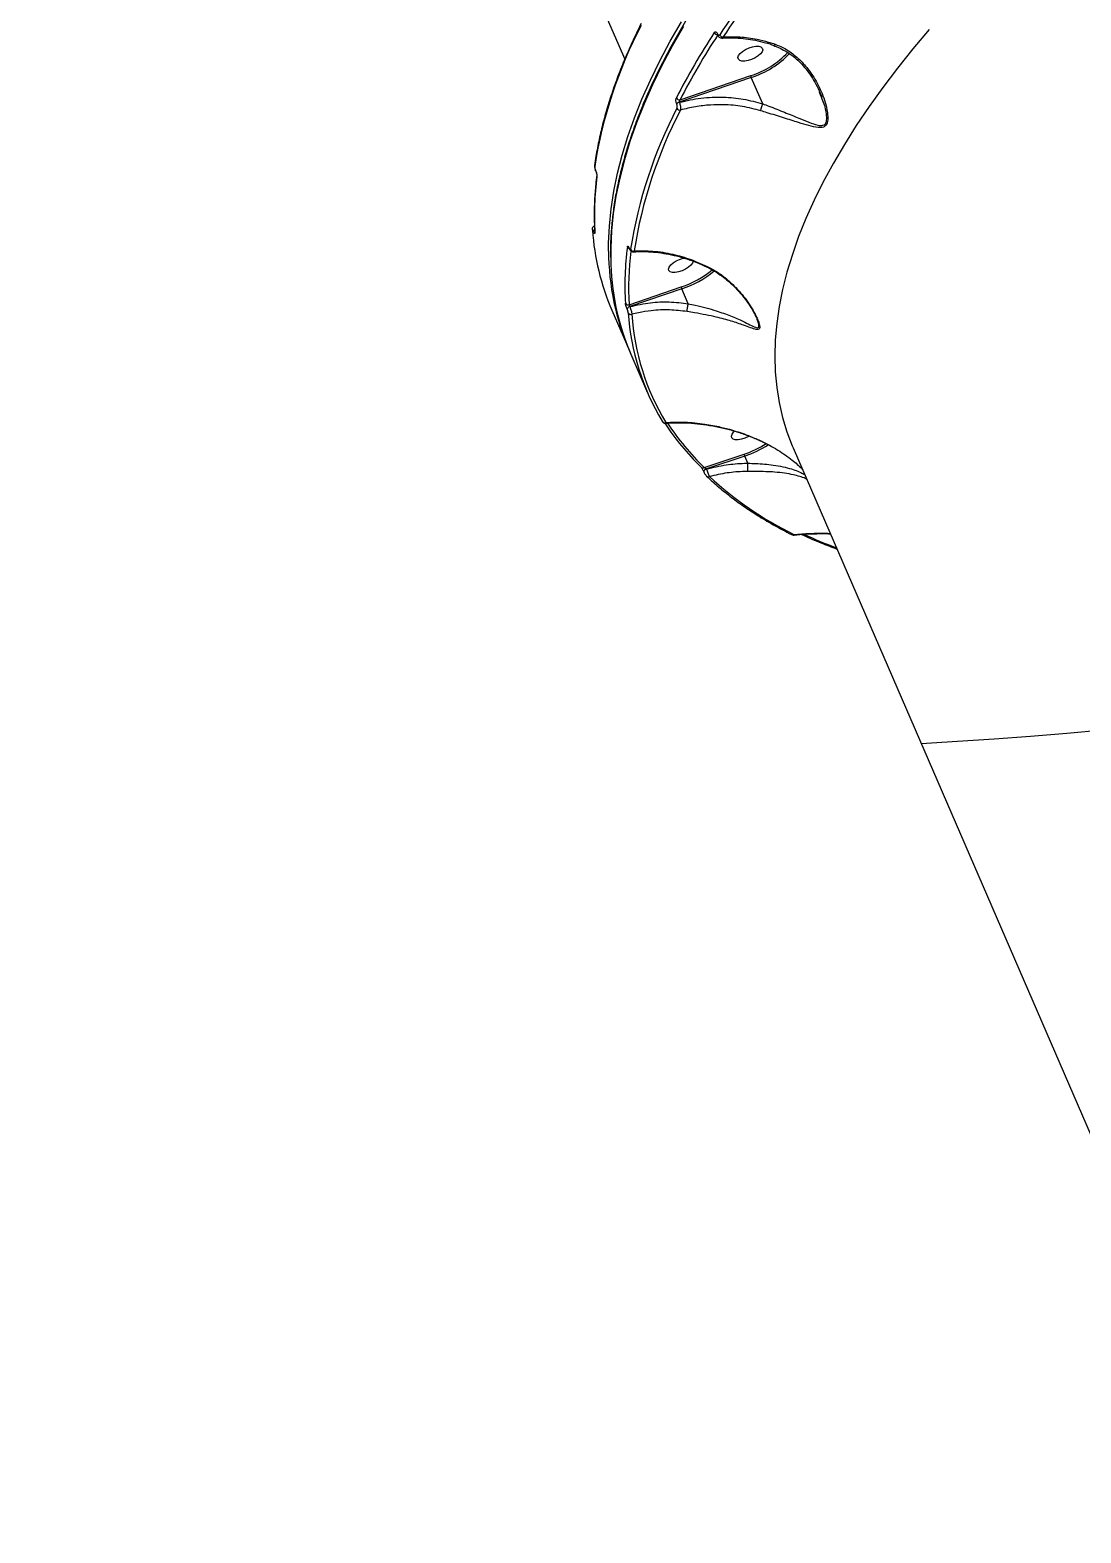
# Model space of a CAD drawing. Header units: millimetres. Extents: x -9609 to 9022, y -7175 to 8108.
# Drawn here: x -5119 to -4761, y 3842 to 4354 of the extents above; entities that cross this region are included whole.
import ezdxf

# ---------------------------------------------------------------- set-up
doc = ezdxf.new("R2010")
doc.units = ezdxf.units.MM
for name, color, linetype in [('DIKOM_ОБЪЕКТ', 7, 'Continuous'), ('DIKOM_РАЗМЕР_ЗОНА', 7, 'Continuous'), ('DIKOM_РАЗМЕР_ОБЪЕКТА', 7, 'Continuous')]:
    doc.layers.add(name, color=color, linetype=linetype)
doc.styles.add('style1', font='arial.ttf', dxfattribs={"width": 0.8})
doc.dimstyles.new('1-50', dxfattribs={"dimtxt": 300, "dimasz": 200, "dimexe": 100, "dimexo": 0, "dimgap": 100, "dimtad": 1, "dimtxsty": 'style1', "dimcen": 200, "dimclrd": 7, "dimclre": 7, "dimclrt": 7, "dimadec": 1, "dimazin": 2, "dimtfac": 1, "dimtmove": 0, "dimatfit": 2, "dimfxl": 0, "dimlwd": 25, "dimlwe": 18, "dimarcsym": 0})

# ---------------------------------------------------------------- blocks, each defined once
blk = doc.blocks.new('*D10')
at = {"layer": 'Defpoints', "color": 0, "transparency": 16777216}
for p in [(-405.54, 6589.16), (-8044.66, -3492.79), (424.09, -3492.79)]:
    blk.add_point(p, dxfattribs=at)
at = {"layer": 'DIKOM_РАЗМЕР_ОБЪЕКТА', "color": 7, "lineweight": 18, "transparency": 16777216}
for p, q in [((-405.54, 6589.16), (-8144.66, 6589.16)), ((424.09, -3492.79), (-8144.66, -3492.79))]:
    blk.add_line(p, q, dxfattribs=at)
at = {"layer": 'DIKOM_РАЗМЕР_ОБЪЕКТА', "color": 7, "lineweight": 25, "transparency": 16777216}
blk.add_line((-8044.66, 6389.16), (-8044.66, -3292.79), dxfattribs=at)
at = {"layer": 'DIKOM_РАЗМЕР_ОБЪЕКТА', "color": 7, "transparency": 16777216}
for points in [[(-8077.99, 6389.16), (-8011.32, 6389.16), (-8044.66, 6589.16)], [(-8077.99, -3292.79), (-8011.32, -3292.79), (-8044.66, -3492.79)]]:
    blk.add_solid(points, dxfattribs=at)
at = {"layer": 'DIKOM_РАЗМЕР_ОБЪЕКТА', "color": 7, "transparency": 16777216, "insert": (-8297.83, 1541.5), "char_height": 300, "attachment_point": 5, "rotation": 90, "style": 'style1'}
blk.add_mtext('10100', dxfattribs=at)
blk = doc.blocks.new('*D13')
at = {"layer": 'Defpoints', "color": 0, "transparency": 16777216}
for p in [(-4933.28, 8107.63), (-9158.98, -4977.79), (-1652.91, -4977.79)]:
    blk.add_point(p, dxfattribs=at)
at = {"layer": 'DIKOM_РАЗМЕР_ЗОНА', "color": 7, "lineweight": 18, "transparency": 16777216}
for p, q in [((-4933.28, 8107.63), (-9258.98, 8107.63)), ((-1652.91, -4977.79), (-9258.98, -4977.79))]:
    blk.add_line(p, q, dxfattribs=at)
at = {"layer": 'DIKOM_РАЗМЕР_ЗОНА', "color": 7, "lineweight": 25, "transparency": 16777216}
blk.add_line((-9158.98, 7907.63), (-9158.98, -4777.79), dxfattribs=at)
at = {"layer": 'DIKOM_РАЗМЕР_ЗОНА', "color": 7, "transparency": 16777216}
for points in [[(-9192.32, 7907.63), (-9125.65, 7907.63), (-9158.98, 8107.63)], [(-9192.32, -4777.79), (-9125.65, -4777.79), (-9158.98, -4977.79)]]:
    blk.add_solid(points, dxfattribs=at)
at = {"layer": 'DIKOM_РАЗМЕР_ЗОНА', "color": 7, "transparency": 16777216, "insert": (-9412.26, 1541.5), "char_height": 300, "attachment_point": 5, "rotation": 90, "style": 'style1'}
blk.add_mtext('13100', dxfattribs=at)

msp = doc.modelspace()

# ---------------------------------------------------------------- linework, layer by layer
at = {"layer": 'DIKOM_ОБЪЕКТ', "color": 7, "linetype": 'Continuous', "lineweight": 15}
for p, q in [((-5032.844, 4612.832), (-4916.392, 4343.939)), ((-4884.908, 4352.303), (-4884.888, 4352.257)), ((-4884.85, 4352.591), (-4884.831, 4352.546)), ((-4873.346, 4337.751), (-4897.847, 4329.367)), ((-4897.587, 4330.164), (-4873.529, 4338.396)), ((-4869.454, 4328.765), (-4873.346, 4337.751)), ((-4849.439, 4330.986), (-4850.087, 4332.623)), ((-4898.705, 4328.67), (-4898.733, 4328.736)), ((-4897.847, 4329.367), (-4897.819, 4329.301)), ((-4926.346, 4306.111), (-4926.317, 4306.046)), ((-4926.332, 4305.996), (-4926.303, 4305.93)), ((-4927.065, 4285.411), (-4927.084, 4285.457)), ((-4926.638, 4285.135), (-4926.638, 4285.135)), ((-4914.88, 4279.636), (-4914.851, 4279.57)), ((-4914.866, 4279.521), (-4914.837, 4279.455)), ((-4896.567, 4276.228), (-4896.252, 4276.299)), ((-4914.917, 4260.433), (-4897.184, 4266.459)), ((-4897.001, 4265.813), (-4914.697, 4259.8)), ((-4894.817, 4260.767), (-4897.001, 4265.813)), ((-4920.817, 4258.538), (-4915.076, 4245.284)), ((-4915.608, 4258.956), (-4915.628, 4259.001)), ((-4914.697, 4259.8), (-4914.677, 4259.754)), ((-4914.362, 4243.633), (-4908.622, 4230.379)), ((-4889.348, 4204.982), (-4875.782, 4209.561)), ((-4875.601, 4208.915), (-4888.63, 4204.517)), ((-4874.545, 4206.476), (-4875.601, 4208.915)), ((-4859.136, 4211.733), (-4742.685, 3942.841)), ((-4888.63, 4204.517), (-4888.618, 4204.49)), ((-4874.545, 4206.476), (-4874.543, 4206.469)), ((-4889.549, 4203.652), (-4889.537, 4203.624)), ((-4889.537, 4203.624), (-4889.49, 4203.559))]:
    msp.add_line(p, q, dxfattribs=at)
at = {"layer": 'DIKOM_ОБЪЕКТ', "color": 7, "linetype": 'Continuous', "lineweight": 15, "flags": 128}
for points in [[(-4921.92, 4278.686), (-4921.907, 4281.36), (-4921.637, 4287.155), (-4921.036, 4293.056), (-4920.106, 4299.057), (-4918.847, 4305.154), (-4917.26, 4311.34), (-4915.347, 4317.611), (-4913.11, 4323.963), (-4910.549, 4330.388), (-4907.667, 4336.882), (-4904.468, 4343.44), (-4900.952, 4350.056), (-4897.124, 4356.724)], [(-4896.408, 4355.073), (-4900.237, 4348.405), (-4903.753, 4341.789), (-4906.952, 4335.232), (-4909.834, 4328.737), (-4912.395, 4322.312), (-4914.633, 4315.961), (-4916.546, 4309.689), (-4918.133, 4303.503), (-4919.392, 4297.407), (-4920.322, 4291.406), (-4920.922, 4285.505), (-4921.191, 4279.709), (-4921.194, 4276.213)], [(-4812.863, 4354.016), (-4818.403, 4347.448), (-4823.654, 4340.896), (-4828.613, 4334.364), (-4833.274, 4327.859), (-4837.632, 4321.388), (-4841.686, 4314.955), (-4845.429, 4308.568), (-4848.858, 4302.232), (-4851.971, 4295.954), (-4854.764, 4289.738), (-4857.236, 4283.59), (-4859.383, 4277.517), (-4861.203, 4271.524), (-4862.696, 4265.617), (-4863.859, 4259.801), (-4864.692, 4254.081), (-4865.194, 4248.464), (-4865.363, 4242.953), (-4865.201, 4237.554), (-4864.707, 4232.273), (-4863.882, 4227.114), (-4862.726, 4222.081), (-4861.241, 4217.181), (-4859.428, 4212.416), (-4859.136, 4211.733)], [(-4872.91, 4348.165), (-4871.777, 4348.356), (-4870.797, 4348.343), (-4870.052, 4348.127), (-4869.599, 4347.725), (-4869.477, 4347.17), (-4869.695, 4346.506), (-4870.236, 4345.789), (-4871.055, 4345.075), (-4872.087, 4344.423), (-4873.247, 4343.885), (-4874.442, 4343.505), (-4875.575, 4343.314), (-4876.555, 4343.327), (-4877.3, 4343.543), (-4877.753, 4343.945), (-4877.876, 4344.5), (-4877.657, 4345.164), (-4877.116, 4345.881), (-4876.297, 4346.595), (-4875.265, 4347.247), (-4874.105, 4347.785), (-4872.91, 4348.165)], [(-4926.332, 4305.996), (-4926.345, 4306.038), (-4926.346, 4306.111)], [(-4926.301, 4305.926), (-4926.316, 4305.972), (-4926.317, 4306.046)], [(-4927.475, 4286.089), (-4927.461, 4285.986), (-4927.411, 4285.827)], [(-4926.638, 4285.131), (-4926.625, 4285.029), (-4926.573, 4284.862)], [(-4914.864, 4279.516), (-4914.879, 4279.562), (-4914.88, 4279.636)], [(-4914.839, 4279.458), (-4914.85, 4279.496), (-4914.851, 4279.57)], [(-4893.131, 4275.263), (-4893.133, 4275.233), (-4893.352, 4274.569), (-4893.893, 4273.852), (-4894.712, 4273.138), (-4895.744, 4272.485), (-4896.903, 4271.948), (-4898.099, 4271.568), (-4899.232, 4271.377), (-4900.212, 4271.39), (-4900.957, 4271.606), (-4901.409, 4272.008), (-4901.531, 4272.563), (-4901.314, 4273.226), (-4900.773, 4273.944), (-4899.954, 4274.658), (-4898.922, 4275.31), (-4897.762, 4275.848), (-4896.567, 4276.228), (-4896.567, 4276.228)], [(-4874.105, 4215.72), (-4874.342, 4215.587), (-4875.503, 4215.049), (-4876.699, 4214.669), (-4877.832, 4214.478), (-4878.811, 4214.491), (-4879.557, 4214.707), (-4880.009, 4215.109), (-4880.131, 4215.664), (-4879.914, 4216.328), (-4879.373, 4217.045), (-4879.009, 4217.393)], [(-4890.4, 4205.088), (-4890.492, 4205.193), (-4890.579, 4205.345)], [(-4888.63, 4204.517), (-4888.854, 4204.428), (-4889.066, 4204.316), (-4889.252, 4204.189), (-4889.401, 4204.054), (-4889.506, 4203.918), (-4889.559, 4203.79), (-4889.558, 4203.677), (-4889.549, 4203.652)], [(-4888.618, 4204.49), (-4888.843, 4204.401), (-4889.054, 4204.289), (-4889.24, 4204.162), (-4889.389, 4204.026), (-4889.494, 4203.891), (-4889.547, 4203.763), (-4889.546, 4203.65), (-4889.537, 4203.624)]]:
    msp.add_lwpolyline(points, dxfattribs=at)
at = {"layer": 'DIKOM_ОБЪЕКТ', "color": 7, "linetype": 'Continuous', "lineweight": 15}
for centre, radius, start, end in [((-4583.464, 4150.568), 362.036, 136.0619, 146.14144), ((-4582.907, 4150.232), 361.325, 136.06284, 146.13995), ((-4772.572, 4283.382), 155.92, 152.46345, 171.13008), ((-4681.416, 4219.11), 244.442, 146.78919, 152.80487), ((-4680.608, 4218.668), 243.949, 146.78988, 152.80338), ((-4884.799, 4353.521), 1.248, 204.84314, 265.49686), ((-4884.613, 4352.394), 0.308, 140.11883, 197.62501), ((-4884.593, 4352.349), 0.308, 140.2936, 197.28677), ((-4882.973, 4352.795), 1.245, 204.74854, 270.97462), ((-4882.082, 4366.173), 29.064, 287.11526, 316.81074), ((-4882.901, 4367.579), 31.321, 287.7625, 316.09887), ((-4871.345, 4338.667), 2.201, 187.08177, 204.60896), ((-4760.348, 4255.213), 155.95, 152.46527, 171.12824), ((-4759.482, 4254.706), 155.592, 152.46383, 171.12854), ((-4897.769, 4331.329), 1.18, 205.27517, 278.88533), ((-4897.411, 4327.817), 1.61, 105.71238, 145.19361), ((-4897.386, 4327.755), 1.605, 105.65429, 145.25426), ((-4897.566, 4327.815), 1.183, 205.45431, 275.69459), ((-4933.276, 6107.631), 2000, 273.374469, 296.110031), ((-4925.928, 4307.735), 0.765, 172.0348, 204.06187), ((-4824.253, 4290.773), 102.49, 172.56379, 183.30608), ((-4925.166, 4304.352), 0.782, 172.74379, 203.77274), ((-4843.865, 4291.575), 83.744, 183.93626, 203.23516), ((-4926.215, 4285.225), 0.9, 120.91168, 165.0891), ((-4926.348, 4285.29), 0.727, 116.72478, 170.38222), ((-4836.043, 4278.894), 85.877, 180.13863, 203.63785), ((-4836.275, 4277.014), 84.923, 180.54041, 203.1462), ((-4813.829, 4266.842), 102.549, 172.56973, 183.30583), ((-4914.614, 4280.523), 0.995, 204.93582, 253.38137), ((-4813.116, 4266.323), 101.972, 173.05066, 183.31136), ((-4913.473, 4279.74), 1.071, 206.40066, 284.0741), ((-4907.433, 4297.472), 32.663, 288.28836, 309.5848), ((-4907.505, 4297.664), 33.538, 288.25109, 309.89312), ((-4915.29, 4261.39), 1.027, 206.69999, 291.27643), ((-4914.472, 4258.595), 1.225, 100.59545, 160.64883), ((-4914.453, 4258.552), 1.223, 100.54354, 160.69862), ((-4832.982, 4263.144), 82.416, 183.81037, 210.92586), ((-4914.304, 4258.123), 1.019, 206.54912, 287.73559), ((-4831.939, 4262.618), 82.237, 183.81045, 210.92495), ((-4902.859, 4221.191), 0.916, 206.07629, 294.06598), ((-4828.9, 4269.03), 88.657, 213.52747, 225.91648), ((-4827.899, 4268.442), 88.335, 213.1687, 225.92222), ((-4887.287, 4243.214), 35.565, 288.874, 302.25145), ((-4887.403, 4243.478), 36.523, 288.85267, 302.84871), ((-4889.802, 4205.752), 0.894, 228.01179, 300.53842), ((-4887.982, 4202.748), 0.879, 228.50702, 296.61327), ((-4806.839, 4288.78), 118.566, 227.07423, 243.95892), ((-4859.296, 4182.94), 0.799, 244.72815, 300.44976), ((-4785.243, 4334.526), 167.607, 245.29287, 249.33215)]:
    msp.add_arc(centre, radius, start, end, dxfattribs=at)
for points, knots in [([(-4660.88, 4551.704), (-4662.655, 4550.783), (-4667.801, 4548.11), (-4676.24, 4543.606), (-4686.155, 4538.163), (-4695.952, 4532.623), (-4705.623, 4526.992), (-4715.162, 4521.273), (-4724.562, 4515.472), (-4733.813, 4509.591), (-4742.912, 4503.637), (-4751.849, 4497.612), (-4760.619, 4491.522), (-4769.215, 4485.371), (-4777.632, 4479.164), (-4785.86, 4472.904), (-4793.897, 4466.599), (-4801.733, 4460.251), (-4809.366, 4453.866), (-4816.787, 4447.447), (-4823.993, 4441.001), (-4830.977, 4434.532), (-4837.733, 4428.044), (-4844.258, 4421.544), (-4850.545, 4415.034), (-4856.593, 4408.521), (-4862.393, 4402.008), (-4867.942, 4395.501), (-4873.236, 4389.005), (-4878.272, 4382.525), (-4883.046, 4376.065), (-4887.553, 4369.63), (-4891.789, 4363.224), (-4895.755, 4356.854), (-4899.442, 4350.522), (-4902.851, 4344.235), (-4905.978, 4337.997), (-4908.821, 4331.812), (-4911.377, 4325.685), (-4913.645, 4319.622), (-4915.624, 4313.625), (-4917.309, 4307.701), (-4918.702, 4301.854), (-4919.797, 4296.088), (-4920.605, 4290.407), (-4921.097, 4284.822), (-4921.313, 4280.191), (-4921.246, 4277.463), (-4921.223, 4276.529)], [0, 0, 0, 0, 0.0116795, 0.0338703, 0.0560613, 0.0782522, 0.1004441, 0.1226364, 0.1448299, 0.1670225, 0.1892158, 0.2114088, 0.233603, 0.2557983, 0.2779944, 0.3001896, 0.322387, 0.3445836, 0.3667818, 0.3889806, 0.4111812, 0.4333819, 0.4555833, 0.4777861, 0.4999891, 0.5221946, 0.5444005, 0.5666071, 0.5888151, 0.6110245, 0.6332353, 0.6554466, 0.6776586, 0.6998723, 0.7220854, 0.7442993, 0.7665131, 0.7887261, 0.8109374, 0.8331467, 0.8553532, 0.8775553, 0.8997521, 0.9219422, 0.9441246, 0.9662975, 0.9884597, 1, 1, 1, 1]), ([(-4910.829, 4356.081), (-4911.37, 4354.988), (-4912.94, 4351.819), (-4915.319, 4346.614), (-4917.874, 4340.488), (-4920.136, 4334.425), (-4922.11, 4328.43), (-4923.791, 4322.507), (-4925.174, 4316.662), (-4926.11, 4311.781), (-4926.537, 4308.863), (-4926.687, 4307.841)], [0, 0, 0, 0, 0.0652714, 0.1893166, 0.3133607, 0.4373925, 0.5614088, 0.6854008, 0.8093624, 0.9332872, 1, 1, 1, 1]), ([(-4885.931, 4352.996), (-4885.864, 4353.076), (-4885.731, 4353.236), (-4885.474, 4353.272), (-4885.215, 4353.147), (-4884.998, 4352.898), (-4884.892, 4352.679), (-4884.85, 4352.591)], [0, 0, 0, 0, 0.2149405, 0.4299909, 0.6447277, 0.8592515, 1, 1, 1, 1]), ([(-4884.996, 4352.459), (-4884.996, 4352.459), (-4884.996, 4352.459), (-4884.957, 4352.41), (-4884.924, 4352.335), (-4884.908, 4352.299)], [0, 0, 0, 0, 0.2668643, 0.6458119, 1, 1, 1, 1]), ([(-4884.889, 4352.259), (-4884.889, 4352.258), (-4884.765, 4352.042), (-4884.579, 4351.674), (-4884.113, 4351.337), (-4883.716, 4351.192), (-4883.487, 4351.228), (-4883.421, 4351.238)], [0, 0, 0, 0, 0.0009534, 0.3711767, 0.6435427, 0.8978489, 1, 1, 1, 1]), ([(-4884.831, 4352.546), (-4884.802, 4352.487), (-4884.73, 4352.34), (-4884.586, 4352.173), (-4884.412, 4352.09), (-4884.24, 4352.114), (-4884.149, 4352.221), (-4884.104, 4352.274)], [0, 0, 0, 0, 0.1422725, 0.3570172, 0.5714402, 0.7856495, 1, 1, 1, 1]), ([(-4882.952, 4351.55), (-4883.037, 4351.436), (-4883.172, 4351.256), (-4883.34, 4351.248), (-4883.402, 4351.245)], [0, 0, 0, 0, 0.632159, 1, 1, 1, 1]), ([(-4883.393, 4351.14), (-4882.89, 4351.181), (-4881.335, 4351.31), (-4878.625, 4351.251), (-4875.3, 4350.975), (-4871.933, 4350.42), (-4868.696, 4349.67), (-4866.604, 4348.98), (-4865.627, 4348.658)], [0, 0, 0, 0, 0.0889496, 0.2753054, 0.4623017, 0.6494505, 0.8361153, 1, 1, 1, 1]), ([(-4882.952, 4351.55), (-4881.08, 4351.609), (-4877.291, 4351.728), (-4872.083, 4350.965), (-4868.049, 4349.981), (-4866.023, 4349.311), (-4865.248, 4349.055)], [0, 0, 0, 0, 0.3247222, 0.65748756, 0.8689748, 1, 1, 1, 1]), ([(-4865.248, 4349.055), (-4864.358, 4348.7), (-4862.56, 4347.984), (-4859.57, 4346.155), (-4856.384, 4343.473), (-4853.009, 4339.446), (-4850.598, 4335.35), (-4848.945, 4331.517), (-4847.915, 4328.355), (-4847.302, 4325.379), (-4847.291, 4323.355), (-4847.551, 4322.164), (-4847.952, 4321.347), (-4849.004, 4320.678), (-4850.919, 4320.639), (-4853.747, 4321.313), (-4857.619, 4322.495), (-4862.326, 4324.002), (-4866.723, 4325.366), (-4869.399, 4326.187), (-4870.104, 4326.403)], [0, 0, 0, 0, 0.0440499, 0.0889526, 0.1624832, 0.2382001, 0.3352412, 0.3852591, 0.4352534, 0.4935456, 0.5321292, 0.5402037, 0.5665571, 0.5927333, 0.638264, 0.7075978, 0.7787153, 0.8709949, 0.9660297, 1, 1, 1, 1]), ([(-4865.679, 4348.513), (-4865.333, 4348.4), (-4864.177, 4348.023), (-4862.308, 4347.101), (-4860.087, 4345.758), (-4858.004, 4344.132), (-4856.083, 4342.225), (-4854.241, 4340.034), (-4852.496, 4337.526), (-4850.916, 4334.7), (-4849.843, 4332.499), (-4849.398, 4331.244), (-4849.326, 4331.044)], [0, 0, 0, 0, 0.04323444, 0.14447867, 0.24970619, 0.35702418, 0.46528952, 0.57855562, 0.70499172, 0.83636623, 0.97386045, 1, 1, 1, 1]), ([(-4865.248, 4349.055), (-4865.262, 4349.032), (-4865.316, 4348.946), (-4865.435, 4348.782), (-4865.556, 4348.658), (-4865.599, 4348.699), (-4865.61, 4348.709)], [0, 0, 0, 0, 0.0876173, 0.3430184, 0.8319325, 1, 1, 1, 1]), ([(-4898.733, 4328.736), (-4898.763, 4328.81), (-4898.85, 4329.03), (-4898.956, 4329.462), (-4899.004, 4329.99), (-4898.97, 4330.483), (-4898.881, 4330.712), (-4898.836, 4330.826)], [0, 0, 0, 0, 0.1082248, 0.3204041, 0.5430408, 0.7715298, 1, 1, 1, 1]), ([(-4898.634, 4327.306), (-4898.605, 4327.381), (-4898.548, 4327.53), (-4898.527, 4327.852), (-4898.559, 4328.194), (-4898.627, 4328.476), (-4898.685, 4328.62), (-4898.705, 4328.67)], [0, 0, 0, 0, 0.2288947, 0.4578844, 0.6785722, 0.8883386, 1, 1, 1, 1]), ([(-4897.587, 4330.164), (-4897.636, 4330.114), (-4897.732, 4330.018), (-4897.835, 4329.828), (-4897.883, 4329.642), (-4897.884, 4329.514), (-4897.871, 4329.429), (-4897.857, 4329.392), (-4897.847, 4329.367)], [0, 0, 0, 0, 0.2555914, 0.4990264, 0.7166761, 0.861554, 0.9069074, 1, 1, 1, 1]), ([(-4897.819, 4329.301), (-4895.382, 4329.845), (-4890.439, 4330.95), (-4883.078, 4331.18), (-4875.98, 4330.539), (-4871.646, 4329.361), (-4869.454, 4328.765)], [0, 0, 0, 0, 0.2606943, 0.5287074, 0.7616289, 1, 1, 1, 1]), ([(-4897.819, 4329.301), (-4897.782, 4329.2), (-4897.677, 4328.909), (-4897.529, 4328.351), (-4897.417, 4327.682), (-4897.381, 4327.059), (-4897.426, 4326.778), (-4897.449, 4326.638)], [0, 0, 0, 0, 0.113136, 0.3259168, 0.5479958, 0.775433, 1, 1, 1, 1]), ([(-4870.104, 4326.403), (-4872.152, 4326.943), (-4876.296, 4328.037), (-4882.106, 4328.532), (-4887.493, 4328.429), (-4892.418, 4327.883), (-4895.764, 4327.055), (-4897.449, 4326.638)], [0, 0, 0, 0, 0.23086376, 0.46716117, 0.6265813, 0.81197807, 1, 1, 1, 1]), ([(-4870.104, 4326.403), (-4870.098, 4326.454), (-4870.08, 4326.605), (-4870.017, 4326.963), (-4869.882, 4327.509), (-4869.683, 4328.169), (-4869.53, 4328.565), (-4869.454, 4328.763)], [0, 0, 0, 0, 0.0872969, 0.2535984, 0.5024154, 0.751173, 1, 1, 1, 1]), ([(-4869.454, 4328.763), (-4869.453, 4328.762), (-4868.779, 4328.509), (-4866.223, 4327.552), (-4862.005, 4325.886), (-4857.493, 4324.047), (-4853.746, 4322.446), (-4851.038, 4321.516), (-4849.187, 4321.291), (-4848.185, 4321.8), (-4847.884, 4322.446), (-4847.757, 4322.942), (-4847.632, 4323.675), (-4847.738, 4325.655), (-4848.318, 4328.357), (-4849.115, 4330.226), (-4849.439, 4330.986)], [0, 0, 0, 0, 0.0000271, 0.0574412, 0.216219, 0.3752444, 0.4931188, 0.6105585, 0.6837484, 0.7242261, 0.7639139, 0.7644445, 0.7769263, 0.8381538, 0.9341898, 1, 1, 1, 1]), ([(-4869.454, 4328.765), (-4869.454, 4328.765), (-4869.454, 4328.764), (-4869.454, 4328.763), (-4869.454, 4328.763), (-4869.454, 4328.763)], [0, 0, 0, 0, 0.4744458, 0.8679669, 1, 1, 1, 1]), ([(-4926.671, 4307.847), (-4926.682, 4307.798), (-4926.725, 4307.607), (-4926.687, 4307.256), (-4926.594, 4306.748), (-4926.462, 4306.29), (-4926.359, 4306.079), (-4926.326, 4306.012)], [0, 0, 0, 0, 0.0843354, 0.3332822, 0.6213854, 0.8794874, 1, 1, 1, 1]), ([(-4926.627, 4307.423), (-4926.631, 4307.355), (-4926.64, 4307.218), (-4926.596, 4306.912), (-4926.517, 4306.581), (-4926.426, 4306.305), (-4926.367, 4306.161), (-4926.346, 4306.111)], [0, 0, 0, 0, 0.2287938, 0.4578264, 0.6785323, 0.8884326, 1, 1, 1, 1]), ([(-4926.317, 4306.046), (-4926.287, 4305.972), (-4926.195, 4305.753), (-4926.058, 4305.328), (-4925.935, 4304.819), (-4925.867, 4304.351), (-4925.877, 4304.142), (-4925.882, 4304.037)], [0, 0, 0, 0, 0.10837147, 0.32041707, 0.54305289, 0.77158854, 1, 1, 1, 1]), ([(-4925.942, 4304.447), (-4926.06, 4303.456), (-4926.403, 4300.586), (-4926.738, 4295.906), (-4926.876, 4290.449), (-4926.717, 4286.899), (-4926.638, 4285.131)], [0, 0, 0, 0, 0.149886, 0.4340634, 0.7181298, 1, 1, 1, 1]), ([(-4926.303, 4305.925), (-4926.284, 4305.882), (-4926.227, 4305.751), (-4926.128, 4305.462), (-4926.028, 4305.097), (-4925.963, 4304.767), (-4925.941, 4304.553), (-4925.942, 4304.451), (-4925.942, 4304.453), (-4925.942, 4304.453)], [0, 0, 0, 0, 0.0845841, 0.2597942, 0.4534891, 0.6569392, 0.8203885, 0.9426232, 1, 1, 1, 1]), ([(-4926.836, 4287.184), (-4926.927, 4287.144), (-4927.115, 4287.061), (-4927.308, 4286.83), (-4927.427, 4286.584), (-4927.476, 4286.352), (-4927.483, 4286.191), (-4927.475, 4286.109), (-4927.472, 4286.088)], [0, 0, 0, 0, 0.2034782, 0.4240135, 0.6111675, 0.7782699, 0.9449876, 1, 1, 1, 1]), ([(-4927.084, 4285.457), (-4927.111, 4285.516), (-4927.178, 4285.665), (-4927.274, 4285.843), (-4927.359, 4285.949), (-4927.41, 4285.954), (-4927.411, 4285.869), (-4927.411, 4285.827)], [0, 0, 0, 0, 0.1423844, 0.3570569, 0.5715883, 0.7857424, 1, 1, 1, 1]), ([(-4926.573, 4284.862), (-4926.574, 4284.798), (-4926.577, 4284.671), (-4926.656, 4284.678), (-4926.781, 4284.836), (-4926.927, 4285.102), (-4927.026, 4285.323), (-4927.065, 4285.411)], [0, 0, 0, 0, 0.2150205, 0.42995, 0.644641, 0.8592297, 1, 1, 1, 1]), ([(-4915.517, 4280.103), (-4915.504, 4280.163), (-4915.476, 4280.297), (-4915.376, 4280.348), (-4915.23, 4280.251), (-4915.057, 4280.015), (-4914.939, 4279.762), (-4914.88, 4279.636)], [0, 0, 0, 0, 0.1741969, 0.3895218, 0.5957544, 0.7979398, 1, 1, 1, 1]), ([(-4915.03, 4279.833), (-4915.029, 4279.832), (-4915.026, 4279.829), (-4914.985, 4279.766), (-4914.928, 4279.661), (-4914.883, 4279.556), (-4914.866, 4279.515)], [0, 0, 0, 0, 0.1756551, 0.4334257, 0.7834341, 1, 1, 1, 1]), ([(-4914.851, 4279.57), (-4914.812, 4279.487), (-4914.734, 4279.32), (-4914.621, 4279.164), (-4914.525, 4279.103), (-4914.461, 4279.138), (-4914.441, 4279.225), (-4914.433, 4279.264)], [0, 0, 0, 0, 0.2039235, 0.40802679, 0.61358579, 0.82650334, 1, 1, 1, 1]), ([(-4914.836, 4279.459), (-4914.823, 4279.426), (-4914.727, 4279.194), (-4914.553, 4278.9), (-4914.222, 4278.577), (-4913.865, 4278.405), (-4913.623, 4278.412), (-4913.521, 4278.415)], [0, 0, 0, 0, 0.0561677, 0.3966286, 0.6281914, 0.8429995, 1, 1, 1, 1]), ([(-4913.213, 4278.701), (-4913.254, 4278.618), (-4913.335, 4278.452), (-4913.455, 4278.43), (-4913.514, 4278.419)], [0, 0, 0, 0, 0.4994607, 1, 1, 1, 1]), ([(-4913.51, 4278.375), (-4912.913, 4278.422), (-4911.222, 4278.553), (-4908.334, 4278.486), (-4904.883, 4278.193), (-4901.392, 4277.629), (-4897.909, 4276.816), (-4894.464, 4275.753), (-4891.083, 4274.475), (-4888.895, 4273.431), (-4887.805, 4272.911)], [0, 0, 0, 0, 0.0726532, 0.20606, 0.3396561, 0.4734575, 0.6068139, 0.7385158, 0.8697985, 1, 1, 1, 1]), ([(-4913.213, 4278.701), (-4911.094, 4278.746), (-4906.8, 4278.837), (-4900.246, 4277.762), (-4893.761, 4275.93), (-4889.695, 4274.043), (-4887.636, 4273.088)], [0, 0, 0, 0, 0.25361441, 0.51396535, 0.75397628, 1, 1, 1, 1]), ([(-4887.636, 4273.088), (-4886.551, 4272.483), (-4884.362, 4271.263), (-4880.713, 4268.442), (-4876.823, 4264.529), (-4873.697, 4260.209), (-4871.907, 4256.989), (-4871.064, 4255.126), (-4870.569, 4253.731), (-4870.394, 4252.588), (-4870.735, 4251.939), (-4871.752, 4251.937), (-4873.525, 4252.538), (-4876.302, 4253.577), (-4879.38, 4254.622), (-4882.599, 4255.536), (-4885.452, 4256.252), (-4888.785, 4256.969), (-4892.145, 4257.584), (-4894.328, 4257.94), (-4895.167, 4258.076)], [0, 0, 0, 0, 0.056359, 0.1136092, 0.2103684, 0.3099875, 0.3619805, 0.3883013, 0.4153388, 0.4457389, 0.4741007, 0.5167999, 0.5802374, 0.6452977, 0.7405606, 0.789711, 0.8388469, 0.8993584, 0.9613612, 1, 1, 1, 1]), ([(-4887.816, 4272.884), (-4887.56, 4272.764), (-4886.448, 4272.242), (-4884.566, 4271.055), (-4882.153, 4269.309), (-4879.801, 4267.25), (-4877.526, 4264.9), (-4875.519, 4262.455), (-4873.858, 4260.09), (-4872.677, 4258.124), (-4871.891, 4256.642), (-4871.569, 4255.908), (-4871.457, 4255.653)], [0, 0, 0, 0, 0.033864, 0.1473164, 0.2674072, 0.3942659, 0.5272833, 0.6673539, 0.7822979, 0.8862344, 0.9604585, 1, 1, 1, 1]), ([(-4887.636, 4273.088), (-4887.657, 4273.06), (-4887.715, 4272.979), (-4887.781, 4272.903), (-4887.79, 4272.927), (-4887.794, 4272.937)], [0, 0, 0, 0, 0.2425365, 0.7044665, 1, 1, 1, 1]), ([(-4897.184, 4266.459), (-4897.184, 4266.45), (-4897.183, 4266.432), (-4897.176, 4266.376), (-4897.158, 4266.277), (-4897.116, 4266.124), (-4897.063, 4265.96), (-4897.022, 4265.862), (-4897.001, 4265.813)], [0, 0, 0, 0, 0.07019342, 0.14138858, 0.35598319, 0.57068318, 0.78505746, 1, 1, 1, 1]), ([(-4915.628, 4259.001), (-4915.667, 4259.096), (-4915.767, 4259.334), (-4915.924, 4259.765), (-4916.07, 4260.235), (-4916.176, 4260.655), (-4916.197, 4260.837), (-4916.208, 4260.928)], [0, 0, 0, 0, 0.1407207, 0.3552649, 0.5700318, 0.7849571, 1, 1, 1, 1]), ([(-4914.917, 4260.433), (-4914.911, 4260.403), (-4914.897, 4260.344), (-4914.854, 4260.207), (-4914.799, 4260.053), (-4914.744, 4259.911), (-4914.71, 4259.831), (-4914.697, 4259.8)], [0, 0, 0, 0, 0.215241, 0.4301579, 0.6449164, 0.8593824, 1, 1, 1, 1]), ([(-4914.677, 4259.754), (-4912.341, 4260.272), (-4907.947, 4261.245), (-4901.216, 4261.535), (-4896.966, 4261.025), (-4894.817, 4260.767)], [0, 0, 0, 0, 0.3593297, 0.6759242, 1, 1, 1, 1]), ([(-4895.167, 4258.076), (-4895.167, 4258.095), (-4895.169, 4258.168), (-4895.16, 4258.39), (-4895.124, 4258.828), (-4895.044, 4259.46), (-4894.939, 4260.142), (-4894.857, 4260.555), (-4894.816, 4260.761)], [0, 0, 0, 0, 0.038094, 0.1492003, 0.3619189, 0.5746156, 0.7872728, 1, 1, 1, 1]), ([(-4894.817, 4260.767), (-4894.816, 4260.766), (-4894.816, 4260.764), (-4894.816, 4260.762), (-4894.816, 4260.761)], [0, 0, 0, 0, 0.6165553, 1, 1, 1, 1]), ([(-4894.816, 4260.761), (-4894.815, 4260.761), (-4894.01, 4260.585), (-4891.922, 4260.149), (-4888.69, 4259.347), (-4884.574, 4258.166), (-4880.275, 4256.613), (-4876.573, 4254.987), (-4873.794, 4253.554), (-4872.045, 4252.727), (-4871.001, 4252.494), (-4870.672, 4252.972), (-4870.758, 4253.655), (-4870.973, 4254.453), (-4871.178, 4255.051), (-4871.423, 4255.579), (-4871.457, 4255.653)], [0, 0, 0, 0, 0.0000498, 0.0629972, 0.1640132, 0.2651653, 0.4255769, 0.5861865, 0.6914303, 0.7962468, 0.8630986, 0.905795, 0.9416797, 0.9515183, 0.9931677, 1, 1, 1, 1]), ([(-4915.216, 4257.668), (-4915.224, 4257.728), (-4915.239, 4257.849), (-4915.31, 4258.129), (-4915.409, 4258.443), (-4915.514, 4258.732), (-4915.581, 4258.892), (-4915.608, 4258.956)], [0, 0, 0, 0, 0.2142937, 0.4284534, 0.6429621, 0.857741, 1, 1, 1, 1]), ([(-4914.677, 4259.754), (-4914.629, 4259.625), (-4914.508, 4259.301), (-4914.321, 4258.718), (-4914.149, 4258.084), (-4914.028, 4257.519), (-4914.005, 4257.275), (-4913.994, 4257.153)], [0, 0, 0, 0, 0.1423293, 0.3572332, 0.5716642, 0.7857097, 1, 1, 1, 1]), ([(-4895.167, 4258.076), (-4897.168, 4258.323), (-4901.22, 4258.824), (-4906.793, 4258.544), (-4911.059, 4257.886), (-4913.233, 4257.343), (-4913.994, 4257.153)], [0, 0, 0, 0, 0.318224, 0.6439808, 0.8752804, 1, 1, 1, 1]), ([(-4903.63, 4220.695), (-4903.61, 4220.66), (-4903.566, 4220.584), (-4903.485, 4220.473), (-4903.341, 4220.321), (-4903.134, 4220.182), (-4902.878, 4220.087), (-4902.696, 4220.099), (-4902.616, 4220.104)], [0, 0, 0, 0, 0.1486105, 0.3158663, 0.4527138, 0.6259005, 0.8361841, 1, 1, 1, 1]), ([(-4902.485, 4220.355), (-4902.487, 4220.337), (-4902.499, 4220.212), (-4902.535, 4220.09), (-4902.602, 4220.108), (-4902.619, 4220.113)], [0, 0, 0, 0, 0.1129605, 0.7743842, 1, 1, 1, 1]), ([(-4902.619, 4220.114), (-4901.332, 4220.184), (-4898.742, 4220.325), (-4894.732, 4220.21), (-4890.635, 4219.854), (-4886.496, 4219.237), (-4882.38, 4218.368), (-4878.358, 4217.26), (-4874.481, 4215.933), (-4870.783, 4214.397), (-4867.379, 4212.75), (-4865.275, 4211.506), (-4864.292, 4210.925)], [0, 0, 0, 0, 0.1035262, 0.2085444, 0.3142993, 0.4206483, 0.5260443, 0.6287982, 0.7285019, 0.824984, 0.9183295, 1, 1, 1, 1]), ([(-4902.485, 4220.355), (-4900.321, 4220.431), (-4895.963, 4220.584), (-4889.66, 4219.956), (-4882.917, 4218.699), (-4877.083, 4216.995), (-4871.787, 4214.882), (-4867.916, 4213.056), (-4865.465, 4211.628), (-4864.28, 4210.937)], [0, 0, 0, 0, 0.1738729, 0.3501495, 0.4880647, 0.692285, 0.7971067, 0.9019311, 1, 1, 1, 1]), ([(-4875.782, 4209.561), (-4875.782, 4209.554), (-4875.781, 4209.536), (-4875.776, 4209.481), (-4875.756, 4209.379), (-4875.716, 4209.225), (-4875.661, 4209.062), (-4875.621, 4208.964), (-4875.601, 4208.915)], [0, 0, 0, 0, 0.05362884, 0.14141779, 0.35606687, 0.57059004, 0.7854469, 1, 1, 1, 1]), ([(-4864.28, 4210.937), (-4864.288, 4210.927), (-4864.3, 4210.909), (-4864.295, 4210.92), (-4864.292, 4210.924)], [0, 0, 0, 0, 0.6168963, 1, 1, 1, 1]), ([(-4864.28, 4210.937), (-4862.628, 4209.855), (-4859.667, 4207.914), (-4857.13, 4205.554), (-4856.008, 4204.51)], [0, 0, 0, 0, 0.5578346, 1, 1, 1, 1]), ([(-4890.4, 4205.088), (-4890.4, 4205.088), (-4890.402, 4205.09), (-4890.361, 4205.045), (-4890.27, 4204.931), (-4890.111, 4204.704), (-4889.904, 4204.364), (-4889.703, 4203.987), (-4889.564, 4203.695), (-4889.518, 4203.576), (-4889.506, 4203.543)], [0, 0, 0, 0, 0.0235346, 0.1101334, 0.2265681, 0.3892247, 0.5777901, 0.7749717, 0.9374973, 1, 1, 1, 1]), ([(-4889.348, 4204.982), (-4889.283, 4204.971), (-4889.156, 4204.949), (-4888.958, 4204.858), (-4888.798, 4204.745), (-4888.707, 4204.644), (-4888.657, 4204.575), (-4888.64, 4204.539), (-4888.63, 4204.517)], [0, 0, 0, 0, 0.2685954, 0.5228594, 0.7424869, 0.8689325, 0.9245251, 1, 1, 1, 1]), ([(-4888.618, 4204.49), (-4886.388, 4205.025), (-4882.158, 4206.04), (-4877.39, 4206.431), (-4874.933, 4206.47), (-4874.545, 4206.476)], [0, 0, 0, 0, 0.4843157, 0.9185178, 1, 1, 1, 1]), ([(-4888.618, 4204.49), (-4888.584, 4204.404), (-4888.472, 4204.118), (-4888.249, 4203.569), (-4887.981, 4202.905), (-4887.739, 4202.315), (-4887.638, 4202.08), (-4887.588, 4201.962)], [0, 0, 0, 0, 0.0941793, 0.3122794, 0.5411846, 0.7713927, 1, 1, 1, 1]), ([(-4874.517, 4203.659), (-4874.517, 4203.669), (-4874.517, 4203.753), (-4874.52, 4204), (-4874.524, 4204.512), (-4874.53, 4205.151), (-4874.537, 4205.841), (-4874.541, 4206.26), (-4874.543, 4206.469)], [0, 0, 0, 0, 0.0259597, 0.2095652, 0.4071874, 0.6047902, 0.802396, 1, 1, 1, 1]), ([(-4874.543, 4206.469), (-4874.543, 4206.469), (-4873.659, 4206.441), (-4871.708, 4206.395), (-4868.787, 4206.21), (-4865.637, 4205.874), (-4862.535, 4205.327), (-4859.041, 4204.384), (-4856.522, 4203.449), (-4855.345, 4202.705), (-4855.181, 4202.602)], [0, 0, 0, 0, 0.00003892, 0.10824751, 0.23893841, 0.36981642, 0.53264942, 0.69569107, 0.95761912, 1, 1, 1, 1]), ([(-4889.46, 4203.465), (-4889.425, 4203.389), (-4889.323, 4203.164), (-4889.097, 4202.78), (-4888.847, 4202.386), (-4888.651, 4202.196), (-4888.555, 4202.102)], [0, 0, 0, 0, 0.142839, 0.4212014, 0.7143352, 1, 1, 1, 1]), ([(-4888.569, 4202.094), (-4887.871, 4201.442), (-4885.849, 4199.557), (-4882.297, 4196.552), (-4877.825, 4193.131), (-4873.083, 4189.866), (-4868.074, 4186.759), (-4863.567, 4184.223), (-4860.686, 4182.753), (-4859.637, 4182.218)], [0, 0, 0, 0, 0.0864794, 0.2502433, 0.4140665, 0.5779755, 0.7419607, 0.9060076, 1, 1, 1, 1]), ([(-4874.517, 4203.659), (-4874.892, 4203.655), (-4877.251, 4203.632), (-4881.675, 4203.296), (-4885.591, 4202.413), (-4887.588, 4201.962)], [0, 0, 0, 0, 0.0849922, 0.5334679, 1, 1, 1, 1]), ([(-4854.525, 4201.086), (-4854.674, 4201.163), (-4855.324, 4201.499), (-4856.868, 4201.987), (-4859.145, 4202.606), (-4861.977, 4203.117), (-4865.16, 4203.455), (-4868.452, 4203.624), (-4871.522, 4203.673), (-4873.581, 4203.663), (-4874.517, 4203.659)], [0, 0, 0, 0, 0.0389865, 0.170424, 0.3018065, 0.4614784, 0.6250728, 0.7550091, 0.8887038, 1, 1, 1, 1]), ([(-4859.626, 4182.242), (-4859.542, 4182.194), (-4859.314, 4182.063), (-4859.008, 4181.981), (-4858.798, 4182.034), (-4858.785, 4182.038)], [0, 0, 0, 0, 0.3505996, 0.9596315, 1, 1, 1, 1]), ([(-4858.891, 4182.251), (-4855.226, 4182.517), (-4851.152, 4182.813), (-4846.936, 4182.603), (-4846.511, 4182.581)], [0, 0, 0, 0, 0.8992155, 1, 1, 1, 1]), ([(-4858.891, 4182.251), (-4858.841, 4182.145), (-4858.778, 4182.009), (-4858.788, 4182.052), (-4858.79, 4182.061)], [0, 0, 0, 0, 0.784581, 1, 1, 1, 1]), ([(-4858.789, 4182.046), (-4858.144, 4182.115), (-4855.812, 4182.363), (-4851.708, 4182.541), (-4848.216, 4182.515), (-4846.477, 4182.502)], [0, 0, 0, 0, 0.1608366, 0.5819358, 1, 1, 1, 1]), ([(-4856.26, 4182.27), (-4856.044, 4182.168), (-4853.93, 4181.173), (-4849.971, 4179.466), (-4846.062, 4177.975), (-4844.211, 4177.269)], [0, 0, 0, 0, 0.0564914, 0.5531008, 1, 1, 1, 1])]:
    msp.add_open_spline(points, degree=3, knots=knots, dxfattribs=at)

# ---------------------------------------------------------------- dimensions: what is measured, and where the dimension line sits
at = {"layer": 'DIKOM_РАЗМЕР_ЗОНА'}
dim = msp.add_linear_dim(base=(-9158.984, -4977.788), p1=(-4933.276, 8107.631), p2=(-1652.914, -4977.788), angle=90, text='13100', dimstyle='1-50', dxfattribs=at)
dim.commit()
dim.dimension.update_dxf_attribs({"geometry": '*D13', "text_midpoint": (-9158.984, 1541.499), "dimtype": 160})
at = {"layer": 'DIKOM_РАЗМЕР_ОБЪЕКТА'}
dim = msp.add_linear_dim(base=(-8044.657, -3492.788), p1=(-405.539, 6589.161), p2=(424.086, -3492.788), angle=90, text='10100', dimstyle='1-50', dxfattribs=at)
dim.commit()
dim.dimension.update_dxf_attribs({"geometry": '*D10', "text_midpoint": (-8044.657, 1541.499), "dimtype": 160})

doc.saveas('drawing.dxf')
